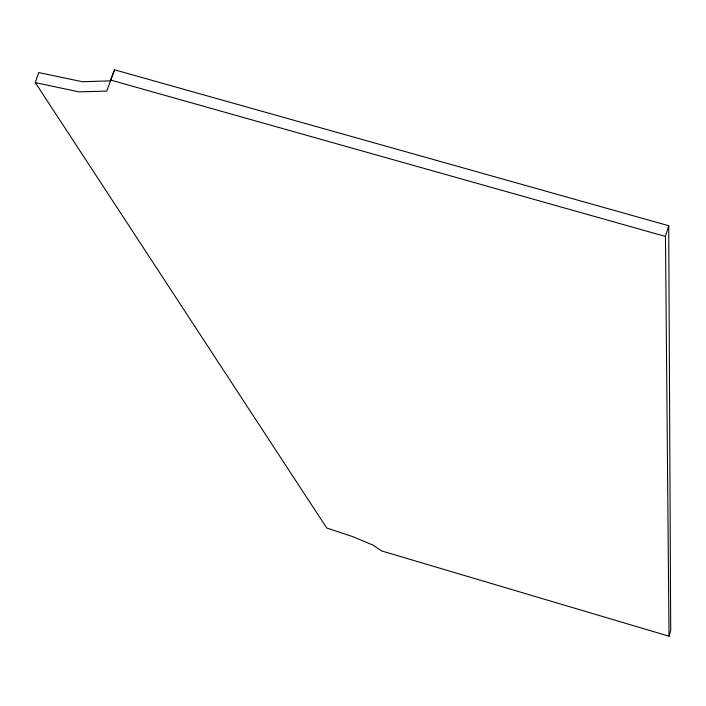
<?xml version="1.0" encoding="UTF-8"?>
<svg xmlns="http://www.w3.org/2000/svg" width="706" height="706" viewBox="0 0 706 706"><rect width="100%" height="100%" fill="white"/><g stroke="black" fill="none" stroke-linecap="round" stroke-linejoin="round"><path stroke-width="1.06" d="M669.032 636.212L670.7 630.617L668.714 225.744L114.531 69.788L110.233 80.846L82.381 81.737L38.715 72.559L35.3 82.62L326.746 528.026L352.638 536.604L372.83 545.032L381.831 550.989L669.032 636.212L665.458 236.439L668.714 225.744M35.3 82.62L78.966 91.859L106.8 91.092L114.531 69.788M111.045 80.175L665.458 236.439"/></g></svg>
